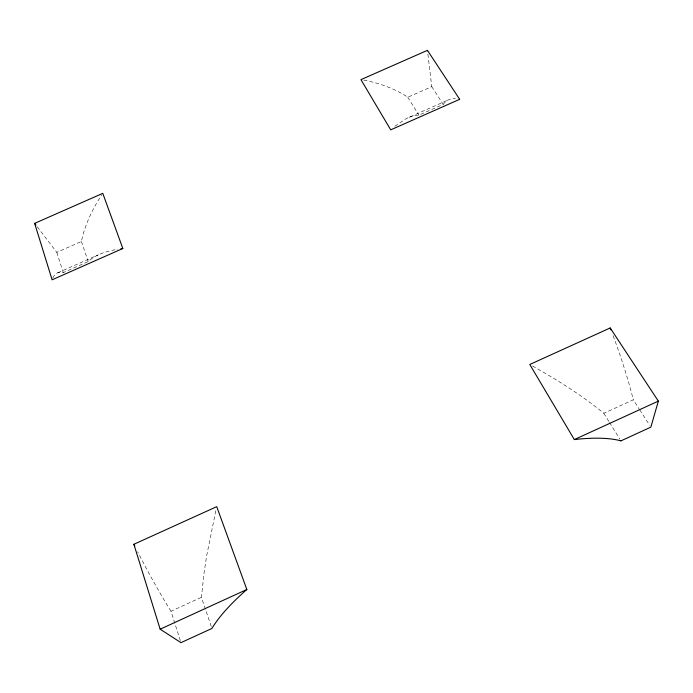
<?xml version="1.0" encoding="UTF-8"?>
<svg xmlns="http://www.w3.org/2000/svg" width="693" height="693" viewBox="0 0 693 693"><rect width="100%" height="100%" fill="white"/><g stroke="black" fill="none" stroke-linecap="round" stroke-linejoin="round"><path stroke-width="0.52" stroke-dasharray="3.46 2.6" d="M211.244 626.446L201.42 597.314L204.019 573.232L206.705 555.569L216.017 509.736M52.798 278.04A216.97 39.44 66.6 0 1 63.254 272.618L88.202 261.59C96.214 253.993 107.372 251.152 117.931 249.22M394.845 126.317L406.237 118.616L448.458 99.844M180.327 640.627L170.98 611.235L201.42 597.314M532.467 365.982C557.363 379.963 581.696 395.183 603.828 413.297L633.289 399.826L639.145 408.931M37.257 226.776L56.809 252.356L81.419 241.476A192.697 115.722 -25.1 0 1 101.689 194.984M363.73 80.128A192.697 115.722 -25.1 0 1 407.822 97.228L431.774 86.651L427.434 50.346M57.744 272.817L98.267 254.885M409 117.316L414.189 115.644L418.91 115.159L443.199 104.4A213.747 51.438 64.8 0 1 455.492 98.605M431.774 86.651L443.199 104.4M639.726 409.84L649.688 425.311M407.805 97.245L418.91 115.159M603.828 413.297L608.956 421.569M609.528 422.487L619.785 439.024M81.419 241.476L88.202 261.59M56.809 252.356L63.262 272.635M613.123 335.707A213.747 51.438 64.8 0 1 633.298 399.844M170.98 611.235A216.97 39.44 66.6 0 1 137.664 551.775"/><path stroke-width="1.04" d="M620.945 440.852A239.605 65.341 -25.2 0 0 574.332 439.579L529.79 364.483L610.186 327.962L658.35 401.117L650.857 427.139L620.928 440.869M160.144 629.192L246.847 589.5L216.727 506.661L133.879 544.282L160.144 629.192L180.968 642.654L211.919 628.456A239.605 65.341 -25.2 0 1 246.855 589.5M574.306 439.596L658.35 401.117M122.834 248.492L52.105 279.816L34.65 223.363L102.781 193.347L122.834 248.492L120.877 248.787M34.65 223.363L35.949 225.069M610.186 327.962A213.739 51.438 64.8 0 1 610.931 329.903M134.823 546.162A216.97 39.44 66.6 0 1 133.879 544.282M459.667 99.316L390.722 129.86L360.949 79.634L427.434 50.346L459.667 99.316"/></g></svg>
